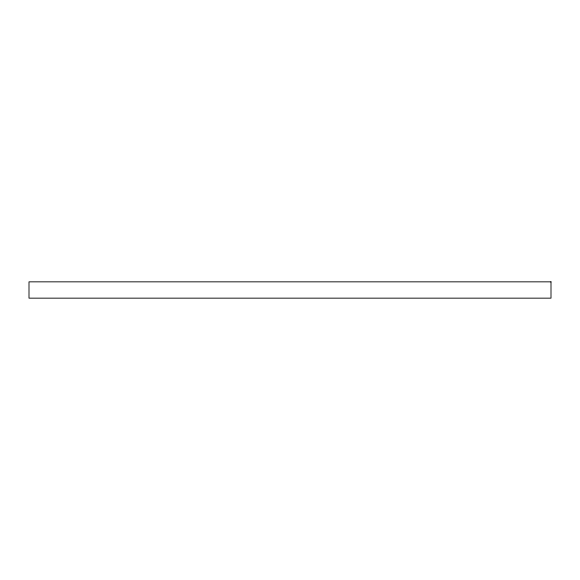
<?xml version="1.0" encoding="UTF-8"?>
<svg xmlns="http://www.w3.org/2000/svg" width="580" height="580" viewBox="0 0 580 580"><rect width="100%" height="100%" fill="white"/><g stroke="black" fill="none" stroke-linecap="round" stroke-linejoin="round"><path stroke-width="0.87" d="M551 281.844L29 281.844L29 298.156L551 298.156L551 281.844"/></g></svg>
